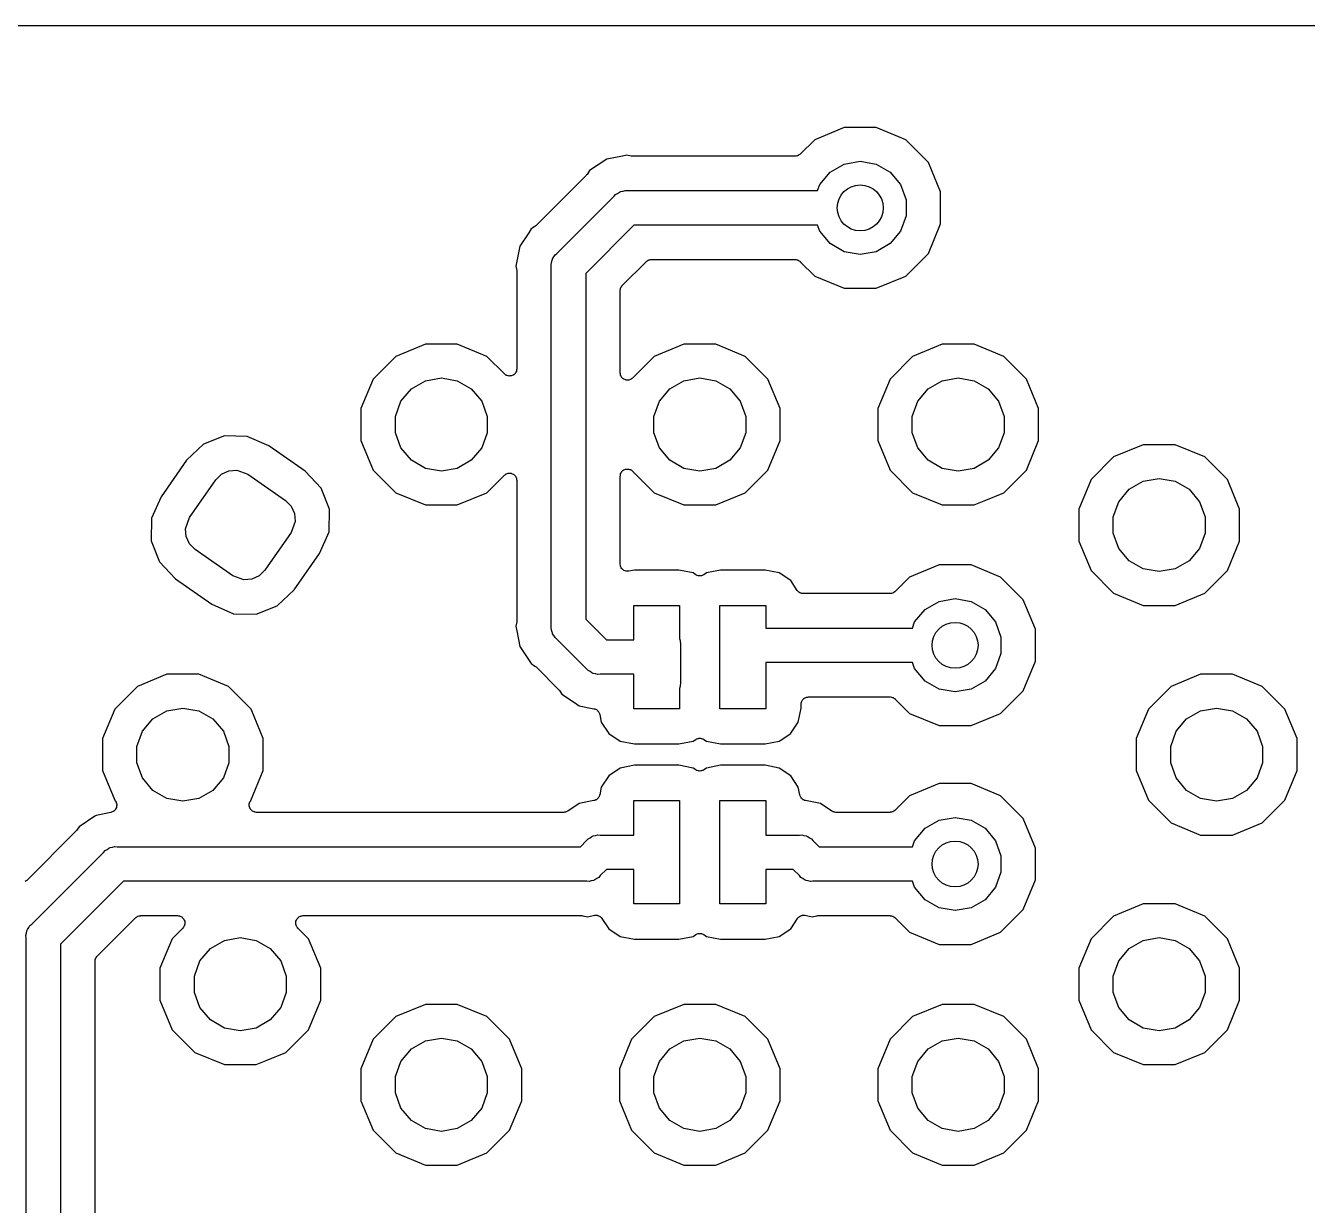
# Model space of a CAD drawing. Extents: x 64 to 244, y -149 to -41.
# Drawn here: x 197.18 to 219.5, y -62.46 to -41.91 of the extents above; entities that cross this region are included whole.
import ezdxf

# ---------------------------------------------------------------- set-up
doc = ezdxf.new("R2010")
doc.units = 0
doc.header["$MEASUREMENT"] = 0
doc.layers.add('BLACK', color=7, linetype='CONTINUOUS')

msp = doc.modelspace()

# ---------------------------------------------------------------- linework, layer by layer
at = {"layer": 'BLACK', "linetype": 'CONTINUOUS'}
for p, q in [((178.562, -41.91), (244.348, -41.91)), ((211.431, -43.685), (210.916, -43.8981)), ((211.987, -43.685), (211.431, -43.685)), ((212.502, -43.8981), (211.987, -43.685)), ((210.916, -43.8981), (210.666, -44.1478)), ((212.896, -44.292), (212.502, -43.8981)), ((207.569, -44.1826), (207.294, -44.2372)), ((207.645, -44.1674), (207.569, -44.1826)), ((207.569, -44.1826), (207.569, -44.1826)), ((207.721, -44.1826), (207.645, -44.1674)), ((207.734, -44.1828), (207.721, -44.1826)), ((207.746, -44.185), (207.734, -44.1828)), ((210.576, -44.185), (207.746, -44.185)), ((210.582, -44.184), (210.576, -44.185)), ((210.588, -44.1845), (210.582, -44.184)), ((210.604, -44.1802), (210.588, -44.1845)), ((210.62, -44.1773), (210.604, -44.1802)), ((210.625, -44.1745), (210.62, -44.1773)), ((210.63, -44.1731), (210.625, -44.1745)), ((210.644, -44.1636), (210.63, -44.1731)), ((210.658, -44.1553), (210.644, -44.1636)), ((210.662, -44.151), (210.658, -44.1553)), ((210.666, -44.1478), (210.662, -44.151)), ((207.294, -44.2372), (206.996, -44.4361)), ((211.187, -44.4627), (211.431, -44.3216)), ((211.431, -44.3216), (211.709, -44.2727)), ((211.709, -44.2727), (211.987, -44.3216)), ((211.987, -44.3216), (212.231, -44.4627)), ((213.109, -44.8065), (212.896, -44.292)), ((206.937, -44.5201), (206.064, -45.3931)), ((206.944, -44.5099), (206.937, -44.5201)), ((206.953, -44.5009), (206.944, -44.5099)), ((206.996, -44.4361), (206.953, -44.5009)), ((211.005, -44.6788), (211.187, -44.4627)), ((212.231, -44.4627), (212.413, -44.6788)), ((207.424, -44.8821), (207.449, -44.8516)), ((207.449, -44.8516), (207.484, -44.8317)), ((207.484, -44.8317), (207.516, -44.8089)), ((207.516, -44.8089), (207.529, -44.8054)), ((207.529, -44.8054), (207.541, -44.7987)), ((207.541, -44.7987), (207.58, -44.7918)), ((207.58, -44.7918), (207.618, -44.7815)), ((207.618, -44.7815), (207.658, -44.785)), ((207.658, -44.785), (210.967, -44.785)), ((210.967, -44.785), (211.005, -44.6788)), ((212.413, -44.6788), (212.509, -44.9439)), ((213.109, -45.3635), (213.109, -44.8065)), ((206.426, -45.8796), (207.424, -44.8821)), ((212.509, -44.9439), (212.509, -45.2261)), ((212.509, -45.2261), (212.413, -45.4912)), ((205.937, -45.5169), (205.781, -45.7498)), ((205.98, -45.4521), (205.937, -45.5169)), ((206.045, -45.4089), (205.98, -45.4521)), ((206.054, -45.4002), (206.045, -45.4089)), ((206.064, -45.3931), (206.054, -45.4002)), ((207.769, -45.385), (206.929, -46.2253)), ((210.967, -45.385), (207.769, -45.385)), ((211.005, -45.4912), (210.967, -45.385)), ((211.187, -45.7073), (211.005, -45.4912)), ((212.413, -45.4912), (212.231, -45.7073)), ((212.896, -45.878), (213.109, -45.3635)), ((205.781, -45.7498), (205.711, -46.101)), ((211.431, -45.8484), (211.187, -45.7073)), ((212.231, -45.7073), (211.987, -45.8484)), ((206.349, -45.9852), (206.353, -45.9723)), ((206.353, -45.9723), (206.376, -45.9397)), ((206.376, -45.9397), (206.396, -45.9052)), ((206.396, -45.9052), (206.426, -45.8796)), ((211.709, -45.8973), (211.431, -45.8484)), ((211.987, -45.8484), (211.709, -45.8973)), ((212.502, -46.2719), (212.896, -45.878)), ((205.711, -46.101), (205.727, -46.1774)), ((205.727, -46.1774), (205.727, -46.1899)), ((205.727, -46.1899), (205.729, -46.2022)), ((206.326, -46.0744), (206.336, -46.036)), ((206.329, -46.1141), (206.326, -46.0744)), ((206.329, -52.3609), (206.329, -46.1141)), ((206.336, -46.036), (206.343, -45.9968)), ((206.343, -45.9968), (206.349, -45.9852)), ((207.566, -46.4366), (207.981, -46.0222)), ((207.981, -46.0222), (207.985, -46.019)), ((207.985, -46.019), (207.989, -46.0147)), ((207.989, -46.0147), (208.003, -46.0064)), ((208.003, -46.0064), (208.017, -45.9969)), ((208.017, -45.9969), (208.022, -45.9955)), ((208.022, -45.9955), (208.027, -45.9927)), ((208.027, -45.9927), (208.043, -45.9898)), ((208.043, -45.9898), (208.059, -45.9855)), ((208.059, -45.9855), (208.065, -45.986)), ((208.065, -45.986), (208.07, -45.985)), ((208.07, -45.985), (210.576, -45.985)), ((210.576, -45.985), (210.582, -45.986)), ((210.582, -45.986), (210.588, -45.9855)), ((210.588, -45.9855), (210.604, -45.9898)), ((210.604, -45.9898), (210.62, -45.9927)), ((210.62, -45.9927), (210.625, -45.9955)), ((210.625, -45.9955), (210.63, -45.9969)), ((210.63, -45.9969), (210.644, -46.0064)), ((210.644, -46.0064), (210.658, -46.0147)), ((210.658, -46.0147), (210.662, -46.019)), ((210.662, -46.019), (210.666, -46.0222)), ((210.666, -46.0222), (210.916, -46.2719)), ((205.729, -46.2022), (205.729, -47.8875)), ((206.929, -46.2253), (206.929, -52.2497)), ((210.916, -46.2719), (211.431, -46.485)), ((211.987, -46.485), (212.502, -46.2719)), ((207.529, -46.5153), (207.534, -46.4993)), ((207.53, -46.5209), (207.529, -46.5153)), ((207.529, -46.5264), (207.53, -46.5209)), ((207.529, -47.9595), (207.529, -46.5264)), ((207.534, -46.4993), (207.537, -46.483)), ((207.537, -46.483), (207.539, -46.4781)), ((207.539, -46.4781), (207.541, -46.4727)), ((207.541, -46.4727), (207.55, -46.4591)), ((207.55, -46.4591), (207.559, -46.4448)), ((207.559, -46.4448), (207.563, -46.4412)), ((207.563, -46.4412), (207.566, -46.4366)), ((211.431, -46.485), (211.987, -46.485)), ((204.137, -47.46), (203.622, -47.6731)), ((204.693, -47.46), (204.137, -47.46)), ((205.208, -47.6731), (204.693, -47.46)), ((208.637, -47.46), (208.122, -47.6731)), ((209.193, -47.46), (208.637, -47.46)), ((209.708, -47.6731), (209.193, -47.46)), ((213.137, -47.46), (212.622, -47.6731)), ((213.693, -47.46), (213.137, -47.46)), ((214.208, -47.6731), (213.693, -47.46)), ((203.622, -47.6731), (203.228, -48.067)), ((205.512, -47.9773), (205.208, -47.6731)), ((208.122, -47.6731), (207.746, -48.0493)), ((210.102, -48.067), (209.708, -47.6731)), ((212.622, -47.6731), (212.228, -48.067)), ((214.602, -48.067), (214.208, -47.6731)), ((205.526, -47.9868), (205.512, -47.9773)), ((205.687, -47.9798), (205.675, -47.9915)), ((205.699, -47.9691), (205.687, -47.9798)), ((205.702, -47.9643), (205.699, -47.9691)), ((205.706, -47.9603), (205.702, -47.9643)), ((205.713, -47.9453), (205.706, -47.9603)), ((205.721, -47.9309), (205.713, -47.9453)), ((205.722, -47.9254), (205.721, -47.9309)), ((205.725, -47.9204), (205.722, -47.9254)), ((205.726, -47.9038), (205.725, -47.9204)), ((205.729, -47.8875), (205.726, -47.9038)), ((207.532, -47.9758), (207.529, -47.9595)), ((207.533, -47.9924), (207.532, -47.9758)), ((203.228, -48.067), (203.015, -48.5815)), ((203.893, -48.2377), (204.137, -48.0966)), ((204.137, -48.0966), (204.415, -48.0477)), ((204.415, -48.0477), (204.693, -48.0966)), ((204.693, -48.0966), (204.937, -48.2377)), ((205.539, -47.9975), (205.526, -47.9868)), ((205.544, -47.9994), (205.539, -47.9975)), ((205.548, -48.0026), (205.544, -47.9994)), ((205.564, -48.0069), (205.548, -48.0026)), ((205.58, -48.0126), (205.564, -48.0069)), ((205.586, -48.0126), (205.58, -48.0126)), ((205.591, -48.014), (205.586, -48.0126)), ((205.607, -48.0126), (205.591, -48.014)), ((205.624, -48.0126), (205.607, -48.0126)), ((205.629, -48.0107), (205.624, -48.0126)), ((205.635, -48.0102), (205.629, -48.0107)), ((205.65, -48.0032), (205.635, -48.0102)), ((205.666, -47.9975), (205.65, -48.0032)), ((205.67, -47.9939), (205.666, -47.9975)), ((205.675, -47.9915), (205.67, -47.9939)), ((207.536, -47.9974), (207.533, -47.9924)), ((207.537, -48.0029), (207.536, -47.9974)), ((207.545, -48.0173), (207.537, -48.0029)), ((207.552, -48.0323), (207.545, -48.0173)), ((207.556, -48.0363), (207.552, -48.0323)), ((207.559, -48.0411), (207.556, -48.0363)), ((207.571, -48.0518), (207.559, -48.0411)), ((207.583, -48.0635), (207.571, -48.0518)), ((207.588, -48.0659), (207.583, -48.0635)), ((207.593, -48.0695), (207.588, -48.0659)), ((207.608, -48.0752), (207.593, -48.0695)), ((207.623, -48.0822), (207.608, -48.0752)), ((207.629, -48.0827), (207.623, -48.0822)), ((207.634, -48.0846), (207.629, -48.0827)), ((207.651, -48.0846), (207.634, -48.0846)), ((207.667, -48.086), (207.651, -48.0846)), ((207.672, -48.0846), (207.667, -48.086)), ((207.678, -48.0846), (207.672, -48.0846)), ((207.694, -48.0789), (207.678, -48.0846)), ((207.71, -48.0746), (207.694, -48.0789)), ((207.714, -48.0714), (207.71, -48.0746)), ((207.719, -48.0695), (207.714, -48.0714)), ((207.732, -48.0588), (207.719, -48.0695)), ((207.746, -48.0493), (207.732, -48.0588)), ((208.393, -48.2377), (208.637, -48.0966)), ((208.637, -48.0966), (208.915, -48.0477)), ((208.915, -48.0477), (209.193, -48.0966)), ((209.193, -48.0966), (209.437, -48.2377)), ((210.315, -48.5815), (210.102, -48.067)), ((212.228, -48.067), (212.015, -48.5815)), ((212.893, -48.2377), (213.137, -48.0966)), ((213.137, -48.0966), (213.415, -48.0477)), ((213.415, -48.0477), (213.693, -48.0966)), ((213.693, -48.0966), (213.937, -48.2377)), ((214.815, -48.5815), (214.602, -48.067)), ((203.711, -48.4538), (203.893, -48.2377)), ((204.937, -48.2377), (205.119, -48.4538)), ((208.211, -48.4538), (208.393, -48.2377)), ((209.437, -48.2377), (209.619, -48.4538)), ((212.711, -48.4538), (212.893, -48.2377)), ((213.937, -48.2377), (214.119, -48.4538)), ((203.015, -48.5815), (203.015, -49.1385)), ((203.615, -48.7189), (203.711, -48.4538)), ((205.119, -48.4538), (205.215, -48.7189)), ((208.115, -48.7189), (208.211, -48.4538)), ((209.619, -48.4538), (209.715, -48.7189)), ((210.315, -49.1385), (210.315, -48.5815)), ((212.015, -48.5815), (212.015, -49.1385)), ((212.615, -48.7189), (212.711, -48.4538)), ((214.119, -48.4538), (214.215, -48.7189)), ((214.815, -49.1385), (214.815, -48.5815)), ((203.615, -49.0011), (203.615, -48.7189)), ((205.215, -48.7189), (205.215, -49.0011)), ((208.115, -49.0011), (208.115, -48.7189)), ((209.715, -48.7189), (209.715, -49.0011)), ((212.615, -49.0011), (212.615, -48.7189)), ((214.215, -48.7189), (214.215, -49.0011)), ((200.641, -49.0565), (200.273, -49.1996)), ((201.036, -49.0651), (200.641, -49.0565)), ((201.409, -49.2293), (201.036, -49.0651)), ((203.711, -49.2662), (203.615, -49.0011)), ((205.215, -49.0011), (205.119, -49.2662)), ((208.211, -49.2662), (208.115, -49.0011)), ((209.715, -49.0011), (209.619, -49.2662)), ((212.711, -49.2662), (212.615, -49.0011)), ((214.215, -49.0011), (214.119, -49.2662)), ((200.273, -49.1996), (199.979, -49.4814)), ((202.044, -49.6738), (201.409, -49.2293)), ((203.015, -49.1385), (203.228, -49.653)), ((203.893, -49.4823), (203.711, -49.2662)), ((205.119, -49.2662), (204.937, -49.4823)), ((208.393, -49.4823), (208.211, -49.2662)), ((209.619, -49.2662), (209.437, -49.4823)), ((210.102, -49.653), (210.315, -49.1385)), ((212.015, -49.1385), (212.228, -49.653)), ((212.893, -49.4823), (212.711, -49.2662)), ((214.119, -49.2662), (213.937, -49.4823)), ((214.602, -49.653), (214.815, -49.1385)), ((216.637, -49.21), (216.122, -49.4231)), ((217.193, -49.21), (216.637, -49.21)), ((217.708, -49.4231), (217.193, -49.21)), ((199.979, -49.4814), (199.534, -50.1162)), ((204.137, -49.6234), (203.893, -49.4823)), ((204.937, -49.4823), (204.693, -49.6234)), ((208.637, -49.6234), (208.393, -49.4823)), ((209.437, -49.4823), (209.193, -49.6234)), ((213.137, -49.6234), (212.893, -49.4823)), ((213.937, -49.4823), (213.693, -49.6234)), ((216.122, -49.4231), (215.728, -49.817)), ((218.102, -49.817), (217.708, -49.4231)), ((200.489, -49.8235), (200.587, -49.7252)), ((200.587, -49.7252), (200.713, -49.6665)), ((200.713, -49.6665), (200.852, -49.6544)), ((200.852, -49.6544), (201.046, -49.7252)), ((201.046, -49.7252), (201.702, -50.1841)), ((202.325, -49.9682), (202.044, -49.6738)), ((203.228, -49.653), (203.622, -50.0469)), ((204.415, -49.6723), (204.137, -49.6234)), ((204.693, -49.6234), (204.415, -49.6723)), ((205.208, -50.0469), (205.512, -49.7427)), ((205.512, -49.7427), (205.526, -49.7332)), ((205.526, -49.7332), (205.538, -49.7225)), ((205.538, -49.7225), (205.544, -49.7206)), ((205.544, -49.7206), (205.548, -49.7174)), ((205.548, -49.7174), (205.564, -49.7131)), ((205.564, -49.7131), (205.58, -49.7074)), ((205.58, -49.7074), (205.586, -49.7074)), ((205.586, -49.7074), (205.591, -49.706)), ((205.591, -49.706), (205.607, -49.7074)), ((205.607, -49.7074), (205.624, -49.7074)), ((205.624, -49.7074), (205.629, -49.7093)), ((205.629, -49.7093), (205.635, -49.7098)), ((205.635, -49.7098), (205.65, -49.7168)), ((205.65, -49.7168), (205.665, -49.7225)), ((205.665, -49.7225), (205.67, -49.7261)), ((205.67, -49.7261), (205.675, -49.7285)), ((205.675, -49.7285), (205.687, -49.7402)), ((205.687, -49.7402), (205.699, -49.7509)), ((205.699, -49.7509), (205.702, -49.7557)), ((205.702, -49.7557), (205.706, -49.7597)), ((205.706, -49.7597), (205.713, -49.7747)), ((207.529, -49.7605), (207.532, -49.7442)), ((207.529, -51.2904), (207.529, -49.7605)), ((207.532, -49.7442), (207.533, -49.7276)), ((207.533, -49.7276), (207.536, -49.7226)), ((207.536, -49.7226), (207.537, -49.7171)), ((207.537, -49.7171), (207.545, -49.7027)), ((207.545, -49.7027), (207.552, -49.6877)), ((207.552, -49.6877), (207.556, -49.6837)), ((207.556, -49.6837), (207.559, -49.6789)), ((207.559, -49.6789), (207.571, -49.6682)), ((207.571, -49.6682), (207.583, -49.6565)), ((207.583, -49.6565), (207.588, -49.6541)), ((207.588, -49.6541), (207.593, -49.6505)), ((207.593, -49.6505), (207.608, -49.6448)), ((207.608, -49.6448), (207.623, -49.6378)), ((207.623, -49.6378), (207.629, -49.6373)), ((207.629, -49.6373), (207.634, -49.6354)), ((207.634, -49.6354), (207.651, -49.6354)), ((207.651, -49.6354), (207.667, -49.634)), ((207.667, -49.634), (207.672, -49.6354)), ((207.672, -49.6354), (207.678, -49.6354)), ((207.678, -49.6354), (207.694, -49.6411)), ((207.694, -49.6411), (207.71, -49.6454)), ((207.71, -49.6454), (207.714, -49.6486)), ((207.714, -49.6486), (207.719, -49.6505)), ((207.719, -49.6505), (207.732, -49.6612)), ((207.732, -49.6612), (207.746, -49.6707)), ((207.746, -49.6707), (208.122, -50.0469)), ((208.915, -49.6723), (208.637, -49.6234)), ((209.193, -49.6234), (208.915, -49.6723)), ((209.708, -50.0469), (210.102, -49.653)), ((212.228, -49.653), (212.622, -50.0469)), ((213.415, -49.6723), (213.137, -49.6234)), ((213.693, -49.6234), (213.415, -49.6723)), ((214.208, -50.0469), (214.602, -49.653)), ((200.03, -50.4788), (200.489, -49.8235)), ((202.468, -50.3361), (202.325, -49.9682)), ((205.713, -49.7747), (205.721, -49.7891)), ((205.721, -49.7891), (205.722, -49.7946)), ((205.722, -49.7946), (205.725, -49.7996)), ((205.725, -49.7996), (205.726, -49.8162)), ((205.726, -49.8162), (205.729, -49.8325)), ((205.729, -49.8325), (205.729, -52.2729)), ((215.728, -49.817), (215.515, -50.3315)), ((216.211, -50.2038), (216.393, -49.9877)), ((216.393, -49.9877), (216.637, -49.8466)), ((216.637, -49.8466), (216.915, -49.7977)), ((216.915, -49.7977), (217.193, -49.8466)), ((217.193, -49.8466), (217.437, -49.9877)), ((217.437, -49.9877), (217.619, -50.2038)), ((218.315, -50.3315), (218.102, -49.817)), ((199.534, -50.1162), (199.37, -50.4892)), ((201.702, -50.1841), (201.8, -50.2823)), ((203.622, -50.0469), (204.137, -50.26)), ((204.693, -50.26), (205.208, -50.0469)), ((208.122, -50.0469), (208.637, -50.26)), ((209.193, -50.26), (209.708, -50.0469)), ((212.622, -50.0469), (213.137, -50.26)), ((213.693, -50.26), (213.865, -50.1889)), ((213.865, -50.1889), (214.208, -50.0469)), ((216.115, -50.4689), (216.211, -50.2038)), ((217.619, -50.2038), (217.715, -50.4689)), ((201.8, -50.2823), (201.858, -50.4082)), ((201.858, -50.4082), (201.871, -50.5466)), ((202.46, -50.7308), (202.468, -50.3361)), ((204.137, -50.26), (204.693, -50.26)), ((208.637, -50.26), (209.193, -50.26)), ((213.137, -50.26), (213.693, -50.26)), ((215.515, -50.3315), (215.515, -50.8885)), ((218.315, -50.8885), (218.315, -50.3315)), ((199.37, -50.4892), (199.362, -50.8839)), ((199.959, -50.6734), (200.03, -50.4788)), ((201.871, -50.5466), (201.8, -50.7412)), ((216.115, -50.7511), (216.115, -50.4689)), ((217.715, -50.4689), (217.715, -50.7511)), ((199.362, -50.8839), (199.505, -51.2518)), ((199.972, -50.8118), (199.959, -50.6734)), ((200.03, -50.9377), (199.972, -50.8118)), ((201.8, -50.7412), (201.341, -51.3965)), ((202.296, -51.1038), (202.46, -50.7308)), ((216.211, -51.0162), (216.115, -50.7511)), ((217.715, -50.7511), (217.619, -51.0162)), ((200.128, -51.0359), (200.03, -50.9377)), ((200.784, -51.4948), (200.128, -51.0359)), ((201.851, -51.7386), (202.296, -51.1038)), ((215.515, -50.8885), (215.728, -51.403)), ((216.393, -51.2323), (216.211, -51.0162)), ((217.619, -51.0162), (217.437, -51.2323)), ((218.102, -51.403), (218.315, -50.8885)), ((199.505, -51.2518), (199.786, -51.5462)), ((207.529, -51.2918), (207.529, -51.2904)), ((207.529, -51.2932), (207.529, -51.2918)), ((207.533, -51.3135), (207.529, -51.2932)), ((207.537, -51.3339), (207.533, -51.3135)), ((213.082, -51.305), (212.567, -51.5181)), ((213.638, -51.305), (213.082, -51.305)), ((214.153, -51.5181), (213.638, -51.305)), ((216.637, -51.3734), (216.393, -51.2323)), ((217.437, -51.2323), (217.193, -51.3734)), ((199.786, -51.5462), (200.421, -51.9907)), ((200.978, -51.5656), (200.784, -51.4948)), ((201.117, -51.5535), (200.978, -51.5656)), ((201.243, -51.4948), (201.117, -51.5535)), ((201.341, -51.3965), (201.243, -51.4948)), ((207.537, -51.3351), (207.537, -51.3339)), ((207.538, -51.3365), (207.537, -51.3351)), ((207.548, -51.3541), (207.538, -51.3365)), ((207.559, -51.3721), (207.548, -51.3541)), ((207.56, -51.373), (207.559, -51.3721)), ((207.561, -51.3742), (207.56, -51.373)), ((207.577, -51.3871), (207.561, -51.3742)), ((207.593, -51.4004), (207.577, -51.3871)), ((207.594, -51.4009), (207.593, -51.4004)), ((207.595, -51.4018), (207.594, -51.4009)), ((207.615, -51.4084), (207.595, -51.4018)), ((207.634, -51.4155), (207.615, -51.4084)), ((207.635, -51.4155), (207.634, -51.4155)), ((207.637, -51.416), (207.635, -51.4155)), ((207.657, -51.4155), (207.637, -51.416)), ((207.678, -51.4155), (207.657, -51.4155)), ((207.679, -51.415), (207.678, -51.4155)), ((207.681, -51.415), (207.679, -51.415)), ((207.778, -51.3958), (207.681, -51.415)), ((208.552, -51.3958), (207.778, -51.3958)), ((208.799, -51.4448), (208.552, -51.3958)), ((208.844, -51.4751), (208.799, -51.4448)), ((208.852, -51.4785), (208.844, -51.4751)), ((208.859, -51.4834), (208.852, -51.4785)), ((208.872, -51.4873), (208.859, -51.4834)), ((208.885, -51.4929), (208.872, -51.4873)), ((208.893, -51.4934), (208.885, -51.4929)), ((208.901, -51.4958), (208.893, -51.4934)), ((208.915, -51.4948), (208.901, -51.4958)), ((208.929, -51.4958), (208.915, -51.4948)), ((208.937, -51.4934), (208.929, -51.4958)), ((208.945, -51.4929), (208.937, -51.4934)), ((208.958, -51.4873), (208.945, -51.4929)), ((208.971, -51.4834), (208.958, -51.4873)), ((208.978, -51.4785), (208.971, -51.4834)), ((208.986, -51.4751), (208.978, -51.4785)), ((209.031, -51.4448), (208.986, -51.4751)), ((209.278, -51.3958), (209.031, -51.4448)), ((210.052, -51.3958), (209.278, -51.3958)), ((210.299, -51.4448), (210.052, -51.3958)), ((210.498, -51.5774), (210.299, -51.4448)), ((212.567, -51.5181), (212.317, -51.7678)), ((214.547, -51.912), (214.153, -51.5181)), ((215.728, -51.403), (216.122, -51.7969)), ((216.915, -51.4223), (216.637, -51.3734)), ((217.193, -51.3734), (216.915, -51.4223)), ((217.708, -51.7969), (218.102, -51.403)), ((201.557, -52.0204), (201.851, -51.7386)), ((210.612, -51.7486), (210.498, -51.5774)), ((210.624, -51.7615), (210.612, -51.7486)), ((210.636, -51.7753), (210.624, -51.7615)), ((210.64, -51.7774), (210.636, -51.7753)), ((210.642, -51.7804), (210.64, -51.7774)), ((212.309, -51.7753), (212.295, -51.7836)), ((212.313, -51.771), (212.309, -51.7753)), ((212.317, -51.7678), (212.313, -51.771)), ((200.421, -51.9907), (200.794, -52.1549)), ((210.659, -51.7884), (210.642, -51.7804)), ((210.674, -51.7973), (210.659, -51.7884)), ((210.678, -51.7981), (210.674, -51.7973)), ((210.682, -51.7999), (210.678, -51.7981)), ((210.7, -51.8019), (210.682, -51.7999)), ((210.718, -51.805), (210.7, -51.8019)), ((212.227, -51.805), (210.718, -51.805)), ((212.233, -51.804), (212.227, -51.805)), ((212.239, -51.8045), (212.233, -51.804)), ((212.255, -51.8002), (212.239, -51.8045)), ((212.271, -51.7973), (212.255, -51.8002)), ((212.276, -51.7945), (212.271, -51.7973)), ((212.281, -51.7931), (212.276, -51.7945)), ((212.295, -51.7836), (212.281, -51.7931)), ((212.838, -52.0827), (213.082, -51.9416)), ((213.082, -51.9416), (213.36, -51.8927)), ((213.36, -51.8927), (213.638, -51.9416)), ((213.638, -51.9416), (213.882, -52.0827)), ((214.76, -52.4265), (214.547, -51.912)), ((216.122, -51.7969), (216.637, -52.01)), ((217.193, -52.01), (217.708, -51.7969)), ((200.794, -52.1549), (201.189, -52.1635)), ((201.189, -52.1635), (201.557, -52.0204)), ((207.765, -52.61), (207.765, -52.01)), ((207.765, -52.01), (208.565, -52.01)), ((208.565, -52.01), (208.565, -52.5986)), ((209.265, -53.81), (209.265, -52.01)), ((209.265, -52.01), (210.065, -52.01)), ((210.065, -52.01), (210.065, -52.405)), ((212.656, -52.2988), (212.838, -52.0827)), ((213.882, -52.0827), (214.064, -52.2988)), ((216.637, -52.01), (217.193, -52.01)), ((205.727, -52.2976), (205.711, -52.374)), ((205.711, -52.374), (205.727, -52.4504)), ((205.729, -52.2729), (205.727, -52.2851)), ((205.727, -52.2851), (205.727, -52.2976)), ((206.326, -52.4005), (206.329, -52.3609)), ((206.336, -52.439), (206.326, -52.4005)), ((206.343, -52.4782), (206.336, -52.439)), ((206.929, -52.2497), (207.289, -52.61)), ((210.065, -52.405), (212.618, -52.405)), ((212.618, -52.405), (212.656, -52.2988)), ((214.064, -52.2988), (214.16, -52.5639)), ((214.76, -52.9835), (214.76, -52.4265)), ((205.727, -52.4504), (205.781, -52.7252)), ((206.349, -52.4898), (206.343, -52.4782)), ((206.353, -52.5027), (206.349, -52.4898)), ((206.376, -52.5353), (206.353, -52.5027)), ((206.396, -52.5698), (206.376, -52.5353)), ((206.426, -52.5954), (206.396, -52.5698)), ((206.944, -53.1129), (206.426, -52.5954)), ((207.289, -52.61), (207.765, -52.61)), ((208.565, -52.5986), (208.566, -52.6008)), ((208.566, -52.6008), (208.58, -52.6788)), ((214.16, -52.5639), (214.16, -52.8461)), ((205.781, -52.7252), (205.98, -53.0229)), ((208.58, -52.6788), (208.58, -53.3662)), ((214.16, -52.8461), (214.064, -53.1112)), ((205.98, -53.0229), (206.045, -53.0661)), ((206.045, -53.0661), (206.054, -53.0748)), ((206.054, -53.0748), (206.064, -53.0819)), ((206.064, -53.0819), (206.457, -53.4749)), ((206.969, -53.1434), (206.944, -53.1129)), ((212.618, -53.005), (210.065, -53.005)), ((210.065, -53.005), (210.065, -53.81)), ((212.656, -53.1112), (212.618, -53.005)), ((212.838, -53.3273), (212.656, -53.1112)), ((214.064, -53.1112), (213.882, -53.3273)), ((214.547, -53.498), (214.76, -52.9835)), ((199.637, -53.21), (199.122, -53.4231)), ((200.193, -53.21), (199.637, -53.21)), ((200.708, -53.4231), (200.193, -53.21)), ((207.004, -53.1633), (206.969, -53.1434)), ((207.036, -53.1861), (207.004, -53.1633)), ((207.049, -53.1896), (207.036, -53.1861)), ((207.061, -53.1963), (207.049, -53.1896)), ((207.1, -53.2032), (207.061, -53.1963)), ((207.138, -53.2135), (207.1, -53.2032)), ((207.178, -53.21), (207.138, -53.2135)), ((207.765, -53.21), (207.178, -53.21)), ((207.765, -53.81), (207.765, -53.21)), ((213.082, -53.4684), (212.838, -53.3273)), ((213.882, -53.3273), (213.638, -53.4684)), ((217.637, -53.21), (217.122, -53.4231)), ((218.193, -53.21), (217.637, -53.21)), ((218.708, -53.4231), (218.193, -53.21)), ((199.122, -53.4231), (198.728, -53.817)), ((201.102, -53.817), (200.708, -53.4231)), ((206.457, -53.4749), (206.464, -53.4851)), ((206.464, -53.4851), (206.473, -53.4941)), ((206.473, -53.4941), (206.516, -53.5589)), ((206.516, -53.5589), (206.734, -53.7044)), ((208.566, -53.4442), (208.565, -53.4464)), ((208.565, -53.4464), (208.565, -53.81)), ((208.58, -53.3662), (208.566, -53.4442)), ((213.36, -53.5173), (213.082, -53.4684)), ((213.638, -53.4684), (213.36, -53.5173)), ((214.153, -53.8919), (214.547, -53.498)), ((217.122, -53.4231), (216.728, -53.817)), ((219.102, -53.817), (218.708, -53.4231)), ((206.734, -53.7044), (206.734, -53.7044)), ((206.734, -53.7044), (206.814, -53.7578)), ((206.814, -53.7578), (207.073, -53.8094)), ((210.679, -53.732), (210.681, -53.7211)), ((210.679, -53.7975), (210.679, -53.732)), ((210.681, -53.7099), (210.685, -53.6995)), ((210.681, -53.7211), (210.681, -53.7099)), ((210.685, -53.6995), (210.687, -53.6886)), ((210.687, -53.6886), (210.692, -53.6789)), ((210.692, -53.6789), (210.696, -53.6685)), ((210.696, -53.6685), (210.703, -53.66)), ((210.703, -53.66), (210.709, -53.6504)), ((210.709, -53.6504), (210.717, -53.6432)), ((210.717, -53.6432), (210.725, -53.6347)), ((210.725, -53.6347), (210.734, -53.6292)), ((210.734, -53.6292), (210.743, -53.622)), ((210.743, -53.622), (210.753, -53.6182)), ((210.753, -53.6182), (210.763, -53.6127)), ((210.763, -53.6127), (210.774, -53.6107)), ((210.774, -53.6107), (210.784, -53.6069)), ((210.784, -53.6069), (210.795, -53.6069)), ((210.795, -53.6069), (210.806, -53.605)), ((210.806, -53.605), (212.227, -53.605)), ((212.227, -53.605), (212.233, -53.606)), ((212.233, -53.606), (212.239, -53.6055)), ((212.239, -53.6055), (212.255, -53.6098)), ((212.255, -53.6098), (212.271, -53.6127)), ((212.271, -53.6127), (212.276, -53.6155)), ((212.276, -53.6155), (212.281, -53.6169)), ((212.281, -53.6169), (212.295, -53.6264)), ((212.295, -53.6264), (212.309, -53.6347)), ((212.309, -53.6347), (212.313, -53.639)), ((212.313, -53.639), (212.317, -53.6422)), ((212.317, -53.6422), (212.567, -53.8919)), ((198.728, -53.817), (198.515, -54.3315)), ((199.211, -54.2038), (199.393, -53.9877)), ((199.393, -53.9877), (199.637, -53.8466)), ((199.637, -53.8466), (199.915, -53.7977)), ((199.915, -53.7977), (200.193, -53.8466)), ((200.193, -53.8466), (200.437, -53.9877)), ((200.437, -53.9877), (200.619, -54.2038)), ((201.315, -54.3315), (201.102, -53.817)), ((207.073, -53.8094), (207.081, -53.8124)), ((207.081, -53.8124), (207.089, -53.8137)), ((207.089, -53.8137), (207.101, -53.8203)), ((207.101, -53.8203), (207.114, -53.8254)), ((207.114, -53.8254), (207.121, -53.8309)), ((207.121, -53.8309), (207.128, -53.8349)), ((207.128, -53.8349), (207.137, -53.8453)), ((207.137, -53.8453), (207.147, -53.8544)), ((207.147, -53.8544), (207.151, -53.8618)), ((207.151, -53.8618), (207.157, -53.868)), ((207.157, -53.868), (207.162, -53.881)), ((207.162, -53.881), (207.169, -53.8931)), ((207.169, -53.8931), (207.17, -53.9014)), ((207.17, -53.9014), (207.173, -53.9092)), ((207.173, -53.9092), (207.2, -54.0441)), ((208.565, -53.81), (207.765, -53.81)), ((210.065, -53.81), (209.265, -53.81)), ((210.63, -54.0441), (210.679, -53.7975)), ((212.567, -53.8919), (213.082, -54.105)), ((213.638, -54.105), (214.153, -53.8919)), ((216.728, -53.817), (216.515, -54.3315)), ((217.211, -54.2038), (217.393, -53.9877)), ((217.393, -53.9877), (217.637, -53.8466)), ((217.637, -53.8466), (217.915, -53.7977)), ((217.915, -53.7977), (218.193, -53.8466)), ((218.193, -53.8466), (218.437, -53.9877)), ((218.437, -53.9877), (218.619, -54.2038)), ((219.315, -54.3315), (219.102, -53.817)), ((199.115, -54.4689), (199.211, -54.2038)), ((200.619, -54.2038), (200.715, -54.4689)), ((207.2, -54.0441), (207.332, -54.2426)), ((210.502, -54.2357), (210.63, -54.0441)), ((213.082, -54.105), (213.638, -54.105)), ((217.115, -54.4689), (217.211, -54.2038)), ((218.619, -54.2038), (218.715, -54.4689)), ((198.515, -54.3315), (198.515, -54.8885)), ((201.315, -54.8885), (201.315, -54.3315)), ((207.332, -54.2426), (207.531, -54.3752)), ((207.531, -54.3752), (207.778, -54.4242)), ((207.778, -54.4242), (208.552, -54.4242)), ((208.552, -54.4242), (208.799, -54.3752)), ((208.799, -54.3752), (208.844, -54.3449)), ((208.844, -54.3449), (208.852, -54.3415)), ((208.852, -54.3415), (208.859, -54.3366)), ((208.859, -54.3366), (208.872, -54.3327)), ((208.872, -54.3327), (208.885, -54.3271)), ((208.885, -54.3271), (208.893, -54.3266)), ((208.893, -54.3266), (208.901, -54.3242)), ((208.901, -54.3242), (208.915, -54.3252)), ((208.915, -54.3252), (208.929, -54.3242)), ((208.929, -54.3242), (208.937, -54.3266)), ((208.937, -54.3266), (208.945, -54.3271)), ((208.945, -54.3271), (208.958, -54.3327)), ((208.958, -54.3327), (208.971, -54.3366)), ((208.971, -54.3366), (208.978, -54.3415)), ((208.978, -54.3415), (208.986, -54.3449)), ((208.986, -54.3449), (209.031, -54.3752)), ((209.031, -54.3752), (209.278, -54.4242)), ((209.278, -54.4242), (210.052, -54.4242)), ((210.052, -54.4242), (210.299, -54.3752)), ((210.299, -54.3752), (210.498, -54.2426)), ((210.498, -54.2426), (210.502, -54.2357)), ((216.515, -54.3315), (216.515, -54.8885)), ((219.315, -54.8885), (219.315, -54.3315)), ((199.115, -54.7511), (199.115, -54.4689)), ((200.715, -54.4689), (200.715, -54.7511)), ((217.115, -54.7511), (217.115, -54.4689)), ((218.715, -54.4689), (218.715, -54.7511)), ((198.515, -54.8885), (198.729, -55.4046)), ((199.211, -55.0162), (199.115, -54.7511)), ((200.715, -54.7511), (200.619, -55.0162)), ((201.1, -55.4081), (201.315, -54.8885)), ((207.531, -54.8448), (207.332, -54.9774)), ((207.778, -54.7958), (207.531, -54.8448)), ((208.552, -54.7958), (207.778, -54.7958)), ((208.799, -54.8448), (208.552, -54.7958)), ((208.844, -54.8751), (208.799, -54.8448)), ((208.852, -54.8785), (208.844, -54.8751)), ((208.859, -54.8834), (208.852, -54.8785)), ((208.872, -54.8873), (208.859, -54.8834)), ((208.885, -54.8929), (208.872, -54.8873)), ((208.893, -54.8934), (208.885, -54.8929)), ((208.901, -54.8958), (208.893, -54.8934)), ((208.915, -54.8948), (208.901, -54.8958)), ((208.929, -54.8958), (208.915, -54.8948)), ((208.937, -54.8934), (208.929, -54.8958)), ((208.945, -54.8929), (208.937, -54.8934)), ((208.958, -54.8873), (208.945, -54.8929)), ((208.971, -54.8834), (208.958, -54.8873)), ((208.978, -54.8785), (208.971, -54.8834)), ((208.986, -54.8751), (208.978, -54.8785)), ((209.031, -54.8448), (208.986, -54.8751)), ((209.278, -54.7958), (209.031, -54.8448)), ((210.052, -54.7958), (209.278, -54.7958)), ((210.299, -54.8448), (210.052, -54.7958)), ((210.498, -54.9774), (210.299, -54.8448)), ((216.515, -54.8885), (216.728, -55.403)), ((217.211, -55.0162), (217.115, -54.7511)), ((218.715, -54.7511), (218.619, -55.0162)), ((219.102, -55.403), (219.315, -54.8885)), ((199.393, -55.2323), (199.211, -55.0162)), ((200.619, -55.0162), (200.437, -55.2323)), ((207.332, -54.9774), (207.2, -55.1759)), ((210.63, -55.1759), (210.498, -54.9774)), ((213.082, -55.115), (212.567, -55.3281)), ((213.638, -55.115), (213.082, -55.115)), ((214.153, -55.3281), (213.638, -55.115)), ((217.393, -55.2323), (217.211, -55.0162)), ((218.619, -55.0162), (218.437, -55.2323)), ((199.637, -55.3734), (199.393, -55.2323)), ((200.437, -55.2323), (200.193, -55.3734)), ((207.162, -55.339), (207.157, -55.352)), ((207.169, -55.3269), (207.162, -55.339)), ((207.17, -55.3186), (207.169, -55.3269)), ((207.173, -55.3108), (207.17, -55.3186)), ((207.2, -55.1759), (207.173, -55.3108)), ((210.657, -55.3108), (210.63, -55.1759)), ((210.66, -55.3186), (210.657, -55.3108)), ((210.661, -55.3269), (210.66, -55.3186)), ((210.668, -55.339), (210.661, -55.3269)), ((210.673, -55.352), (210.668, -55.339)), ((212.567, -55.3281), (212.317, -55.5778)), ((214.547, -55.722), (214.153, -55.3281)), ((217.637, -55.3734), (217.393, -55.2323)), ((218.437, -55.2323), (218.193, -55.3734)), ((198.736, -55.5709), (198.722, -55.5827)), ((198.729, -55.4046), (198.729, -55.405)), ((198.729, -55.405), (198.732, -55.4076)), ((198.732, -55.4076), (198.742, -55.423)), ((198.738, -55.5672), (198.736, -55.5709)), ((198.741, -55.5642), (198.738, -55.5672)), ((198.748, -55.5479), (198.741, -55.5642)), ((198.742, -55.423), (198.752, -55.4377)), ((198.757, -55.5322), (198.748, -55.5479)), ((198.752, -55.4377), (198.753, -55.4418)), ((198.753, -55.4418), (198.755, -55.4453)), ((198.755, -55.4453), (198.759, -55.463)), ((198.758, -55.5281), (198.757, -55.5322)), ((198.76, -55.5242), (198.758, -55.5281)), ((198.759, -55.463), (198.763, -55.4803)), ((198.761, -55.5064), (198.76, -55.5242)), ((198.764, -55.4886), (198.761, -55.5064)), ((198.763, -55.4803), (198.763, -55.4845)), ((198.763, -55.4845), (198.764, -55.4886)), ((199.915, -55.4223), (199.637, -55.3734)), ((200.193, -55.3734), (199.915, -55.4223)), ((201.07, -55.4769), (201.071, -55.4715)), ((201.071, -55.4935), (201.07, -55.4769)), ((201.071, -55.4659), (201.077, -55.4504)), ((201.071, -55.4715), (201.071, -55.4659)), ((201.071, -55.5101), (201.071, -55.4935)), ((201.073, -55.5153), (201.071, -55.5101)), ((201.074, -55.5209), (201.073, -55.5153)), ((201.081, -55.5359), (201.074, -55.5209)), ((201.077, -55.4504), (201.081, -55.4343)), ((201.081, -55.4343), (201.085, -55.4298)), ((201.087, -55.5515), (201.081, -55.5359)), ((201.085, -55.4298), (201.087, -55.4245)), ((201.087, -55.4245), (201.097, -55.4118)), ((201.09, -55.5558), (201.087, -55.5515)), ((201.092, -55.5608), (201.09, -55.5558)), ((201.104, -55.5726), (201.092, -55.5608)), ((201.097, -55.4118), (201.1, -55.4081)), ((201.115, -55.5853), (201.104, -55.5726)), ((206.814, -55.4622), (206.617, -55.5936)), ((207.073, -55.4106), (206.814, -55.4622)), ((207.081, -55.4076), (207.073, -55.4106)), ((207.089, -55.4063), (207.081, -55.4076)), ((207.101, -55.3997), (207.089, -55.4063)), ((207.114, -55.3946), (207.101, -55.3997)), ((207.121, -55.3891), (207.114, -55.3946)), ((207.128, -55.3851), (207.121, -55.3891)), ((207.137, -55.3747), (207.128, -55.3851)), ((207.147, -55.3656), (207.137, -55.3747)), ((207.151, -55.3582), (207.147, -55.3656)), ((207.157, -55.352), (207.151, -55.3582)), ((207.765, -56.01), (207.765, -55.41)), ((207.765, -55.41), (208.565, -55.41)), ((208.565, -55.41), (208.565, -57.21)), ((209.265, -57.21), (209.265, -55.41)), ((209.265, -55.41), (210.065, -55.41)), ((210.065, -55.41), (210.065, -56.01)), ((210.679, -55.3582), (210.673, -55.352)), ((210.683, -55.3656), (210.679, -55.3582)), ((210.693, -55.3747), (210.683, -55.3656)), ((210.702, -55.3851), (210.693, -55.3747)), ((210.709, -55.3891), (210.702, -55.3851)), ((210.716, -55.3946), (210.709, -55.3891)), ((210.729, -55.3997), (210.716, -55.3946)), ((210.741, -55.4063), (210.729, -55.3997)), ((210.749, -55.4076), (210.741, -55.4063)), ((210.757, -55.4106), (210.749, -55.4076)), ((211.016, -55.4622), (210.757, -55.4106)), ((211.213, -55.5936), (211.016, -55.4622)), ((216.728, -55.403), (217.122, -55.7969)), ((217.915, -55.4223), (217.637, -55.3734)), ((218.193, -55.3734), (217.915, -55.4223)), ((218.708, -55.7969), (219.102, -55.403)), ((198.382, -55.6819), (198.106, -55.8661)), ((198.404, -55.6672), (198.382, -55.6819)), ((198.382, -55.6819), (198.382, -55.6819)), ((198.662, -55.6159), (198.404, -55.6672)), ((198.666, -55.6144), (198.662, -55.6159)), ((198.67, -55.614), (198.666, -55.6144)), ((198.686, -55.6065), (198.67, -55.614)), ((198.703, -55.6), (198.686, -55.6065)), ((198.706, -55.5972), (198.703, -55.6)), ((198.71, -55.5954), (198.706, -55.5972)), ((198.722, -55.5827), (198.71, -55.5954)), ((201.12, -55.5881), (201.115, -55.5853)), ((201.124, -55.592), (201.12, -55.5881)), ((201.139, -55.599), (201.124, -55.592)), ((201.153, -55.6073), (201.139, -55.599)), ((201.159, -55.6083), (201.153, -55.6073)), ((201.164, -55.6107), (201.159, -55.6083)), ((201.18, -55.6121), (201.164, -55.6107)), ((201.197, -55.615), (201.18, -55.6121)), ((206.547, -55.615), (201.197, -55.615)), ((206.562, -55.6124), (206.547, -55.615)), ((206.577, -55.6114), (206.562, -55.6124)), ((206.583, -55.6086), (206.577, -55.6114)), ((206.59, -55.6073), (206.583, -55.6086)), ((206.603, -55.5997), (206.59, -55.6073)), ((206.617, -55.5936), (206.603, -55.5997)), ((211.227, -55.5997), (211.213, -55.5936)), ((211.24, -55.6073), (211.227, -55.5997)), ((211.247, -55.6086), (211.24, -55.6073)), ((211.253, -55.6114), (211.247, -55.6086)), ((211.268, -55.6124), (211.253, -55.6114)), ((211.283, -55.615), (211.268, -55.6124)), ((212.227, -55.615), (211.283, -55.615)), ((212.233, -55.614), (212.227, -55.615)), ((212.239, -55.6145), (212.233, -55.614)), ((212.255, -55.6102), (212.239, -55.6145)), ((212.271, -55.6073), (212.255, -55.6102)), ((212.276, -55.6045), (212.271, -55.6073)), ((212.281, -55.6031), (212.276, -55.6045)), ((212.295, -55.5936), (212.281, -55.6031)), ((212.309, -55.5853), (212.295, -55.5936)), ((212.313, -55.581), (212.309, -55.5853)), ((212.317, -55.5778), (212.313, -55.581)), ((212.838, -55.8927), (213.082, -55.7516)), ((213.082, -55.7516), (213.36, -55.7027)), ((213.36, -55.7027), (213.638, -55.7516)), ((213.638, -55.7516), (213.882, -55.8927)), ((214.76, -56.2365), (214.547, -55.722)), ((198.047, -55.9501), (197.197, -56.8004)), ((198.054, -55.9399), (198.047, -55.9501)), ((198.063, -55.9309), (198.054, -55.9399)), ((198.106, -55.8661), (198.063, -55.9309)), ((207.061, -56.0237), (207.1, -56.0168)), ((207.1, -56.0168), (207.138, -56.0065)), ((207.138, -56.0065), (207.178, -56.01)), ((207.178, -56.01), (207.765, -56.01)), ((210.065, -56.01), (210.652, -56.01)), ((210.652, -56.01), (210.692, -56.0065)), ((210.692, -56.0065), (210.73, -56.0168)), ((210.73, -56.0168), (210.769, -56.0237)), ((212.656, -56.1088), (212.838, -55.8927)), ((213.882, -55.8927), (214.064, -56.1088)), ((217.122, -55.7969), (217.637, -56.01)), ((217.637, -56.01), (218.193, -56.01)), ((218.193, -56.01), (218.708, -55.7969)), ((198.594, -56.2617), (198.626, -56.2389)), ((198.626, -56.2389), (198.639, -56.2354)), ((198.639, -56.2354), (198.651, -56.2287)), ((198.651, -56.2287), (198.69, -56.2218)), ((198.69, -56.2218), (198.728, -56.2115)), ((198.728, -56.2115), (198.768, -56.215)), ((198.768, -56.215), (206.836, -56.215)), ((206.836, -56.215), (206.944, -56.1071)), ((206.944, -56.1071), (206.969, -56.0766)), ((206.969, -56.0766), (207.004, -56.0567)), ((207.004, -56.0567), (207.036, -56.0339)), ((207.036, -56.0339), (207.049, -56.0304)), ((207.049, -56.0304), (207.061, -56.0237)), ((210.769, -56.0237), (210.781, -56.0304)), ((210.781, -56.0304), (210.794, -56.0339)), ((210.794, -56.0339), (210.826, -56.0567)), ((210.826, -56.0567), (210.861, -56.0766)), ((210.861, -56.0766), (210.886, -56.1071)), ((210.886, -56.1071), (210.994, -56.215)), ((210.994, -56.215), (212.618, -56.215)), ((212.618, -56.215), (212.656, -56.1088)), ((214.064, -56.1088), (214.16, -56.3739)), ((214.76, -56.7935), (214.76, -56.2365)), ((197.282, -57.5636), (198.534, -56.3121)), ((198.534, -56.3121), (198.559, -56.2816)), ((198.559, -56.2816), (198.594, -56.2617)), ((214.16, -56.3739), (214.16, -56.6561)), ((207.289, -56.61), (207.181, -56.7179)), ((207.765, -56.61), (207.289, -56.61)), ((207.765, -57.21), (207.765, -56.61)), ((210.541, -56.61), (210.065, -56.61)), ((210.065, -56.61), (210.065, -57.21)), ((210.649, -56.7179), (210.541, -56.61)), ((214.16, -56.6561), (214.064, -56.9212)), ((197.183, -56.8099), (197.171, -56.8206)), ((197.197, -56.8004), (197.183, -56.8099)), ((198.879, -56.815), (197.785, -57.9093)), ((206.947, -56.815), (198.879, -56.815)), ((206.987, -56.8185), (206.947, -56.815)), ((207.025, -56.8082), (206.987, -56.8185)), ((207.064, -56.8013), (207.025, -56.8082)), ((207.076, -56.7946), (207.064, -56.8013)), ((207.089, -56.7911), (207.076, -56.7946)), ((207.121, -56.7683), (207.089, -56.7911)), ((207.156, -56.7484), (207.121, -56.7683)), ((207.181, -56.7179), (207.156, -56.7484)), ((210.674, -56.7484), (210.649, -56.7179)), ((210.709, -56.7683), (210.674, -56.7484)), ((210.741, -56.7911), (210.709, -56.7683)), ((210.754, -56.7946), (210.741, -56.7911)), ((210.766, -56.8013), (210.754, -56.7946)), ((210.805, -56.8082), (210.766, -56.8013)), ((210.843, -56.8185), (210.805, -56.8082)), ((210.883, -56.815), (210.843, -56.8185)), ((212.618, -56.815), (210.883, -56.815)), ((212.656, -56.9212), (212.618, -56.815)), ((214.547, -57.308), (214.76, -56.7935)), ((212.838, -57.1373), (212.656, -56.9212)), ((214.064, -56.9212), (213.882, -57.1373)), ((208.565, -57.21), (207.765, -57.21)), ((210.065, -57.21), (209.265, -57.21)), ((213.082, -57.2784), (212.838, -57.1373)), ((213.36, -57.3273), (213.082, -57.2784)), ((213.638, -57.2784), (213.36, -57.3273)), ((213.882, -57.1373), (213.638, -57.2784)), ((214.153, -57.7019), (214.547, -57.308)), ((216.637, -57.21), (216.122, -57.4231)), ((217.193, -57.21), (216.637, -57.21)), ((217.708, -57.4231), (217.193, -57.21)), ((197.252, -57.5892), (197.282, -57.5636)), ((198.422, -58.1206), (199.091, -57.4522)), ((199.091, -57.4522), (199.095, -57.449)), ((199.095, -57.449), (199.099, -57.4447)), ((199.099, -57.4447), (199.113, -57.4364)), ((199.113, -57.4364), (199.127, -57.4269)), ((199.127, -57.4269), (199.132, -57.4255)), ((199.132, -57.4255), (199.137, -57.4227)), ((199.137, -57.4227), (199.153, -57.4198)), ((199.153, -57.4198), (199.169, -57.4155)), ((199.169, -57.4155), (199.175, -57.416)), ((199.175, -57.416), (199.18, -57.415)), ((199.18, -57.415), (199.823, -57.415)), ((199.823, -57.415), (199.84, -57.4179)), ((199.84, -57.4179), (199.856, -57.4193)), ((199.856, -57.4193), (199.861, -57.4217)), ((199.861, -57.4217), (199.867, -57.4227)), ((199.867, -57.4227), (199.881, -57.431)), ((199.881, -57.431), (199.896, -57.438)), ((199.896, -57.438), (199.9, -57.4419)), ((199.9, -57.4419), (199.905, -57.4447)), ((199.905, -57.4447), (199.916, -57.4574)), ((199.916, -57.4574), (199.928, -57.4692)), ((199.928, -57.4692), (199.93, -57.4742)), ((199.93, -57.4742), (199.933, -57.4785)), ((199.933, -57.4785), (199.939, -57.4941)), ((199.939, -57.4941), (199.946, -57.5091)), ((199.943, -57.5796), (199.939, -57.5957)), ((199.949, -57.5641), (199.943, -57.5796)), ((199.946, -57.5091), (199.947, -57.5147)), ((199.947, -57.5147), (199.949, -57.5199)), ((199.949, -57.5199), (199.949, -57.5365)), ((199.949, -57.5365), (199.95, -57.5531)), ((199.95, -57.5531), (199.949, -57.5585)), ((199.949, -57.5585), (199.949, -57.5641)), ((201.88, -57.5531), (201.881, -57.5365)), ((201.881, -57.5585), (201.88, -57.5531)), ((201.881, -57.5199), (201.883, -57.5147)), ((201.881, -57.5365), (201.881, -57.5199)), ((201.881, -57.5641), (201.881, -57.5585)), ((201.887, -57.5796), (201.881, -57.5641)), ((201.883, -57.5147), (201.884, -57.5091)), ((201.884, -57.5091), (201.891, -57.4941)), ((201.891, -57.5957), (201.887, -57.5796)), ((201.891, -57.4941), (201.897, -57.4785)), ((201.897, -57.4785), (201.9, -57.4742)), ((201.9, -57.4742), (201.902, -57.4692)), ((201.902, -57.4692), (201.914, -57.4574)), ((201.914, -57.4574), (201.925, -57.4447)), ((201.925, -57.4447), (201.93, -57.4419)), ((201.93, -57.4419), (201.934, -57.438)), ((201.934, -57.438), (201.949, -57.431)), ((201.949, -57.431), (201.963, -57.4227)), ((201.963, -57.4227), (201.969, -57.4217)), ((201.969, -57.4217), (201.974, -57.4193)), ((201.974, -57.4193), (201.99, -57.4179)), ((201.99, -57.4179), (202.007, -57.415)), ((202.007, -57.415), (206.859, -57.415)), ((206.859, -57.415), (206.871, -57.4172)), ((206.871, -57.4172), (206.884, -57.4174)), ((206.884, -57.4174), (206.96, -57.4326)), ((206.96, -57.4326), (207.036, -57.4174)), ((207.036, -57.4174), (207.082, -57.4084)), ((207.036, -57.4174), (207.036, -57.4174)), ((207.082, -57.4084), (207.09, -57.4082)), ((207.09, -57.4082), (207.098, -57.4063)), ((207.098, -57.4063), (207.112, -57.4078)), ((207.112, -57.4078), (207.126, -57.4075)), ((207.126, -57.4075), (207.134, -57.4102)), ((207.134, -57.4102), (207.142, -57.4111)), ((207.142, -57.4111), (207.154, -57.4172)), ((207.154, -57.4172), (207.168, -57.4216)), ((207.168, -57.4216), (207.174, -57.4269)), ((207.174, -57.4269), (207.182, -57.4306)), ((207.182, -57.4306), (207.191, -57.4406)), ((207.191, -57.4406), (207.202, -57.4492)), ((207.202, -57.4492), (207.206, -57.4564)), ((207.206, -57.4564), (207.212, -57.4624)), ((207.212, -57.4624), (207.332, -57.6426)), ((210.498, -57.6426), (210.618, -57.4624)), ((210.618, -57.4624), (210.624, -57.4564)), ((210.624, -57.4564), (210.628, -57.4492)), ((210.628, -57.4492), (210.639, -57.4406)), ((210.639, -57.4406), (210.648, -57.4306)), ((210.648, -57.4306), (210.656, -57.4269)), ((210.656, -57.4269), (210.662, -57.4216)), ((210.662, -57.4216), (210.676, -57.4172)), ((210.676, -57.4172), (210.688, -57.4111)), ((210.688, -57.4111), (210.696, -57.4101)), ((210.696, -57.4101), (210.704, -57.4075)), ((210.704, -57.4075), (210.718, -57.4078)), ((210.718, -57.4078), (210.732, -57.4063)), ((210.732, -57.4063), (210.74, -57.4082)), ((210.74, -57.4082), (210.748, -57.4084)), ((210.748, -57.4084), (210.794, -57.4174)), ((210.794, -57.4174), (210.794, -57.4174)), ((210.794, -57.4174), (210.87, -57.4326)), ((210.87, -57.4326), (210.946, -57.4174)), ((210.946, -57.4174), (210.959, -57.4172)), ((210.959, -57.4172), (210.971, -57.415)), ((210.971, -57.415), (212.227, -57.415)), ((212.227, -57.415), (212.233, -57.416)), ((212.233, -57.416), (212.239, -57.4155)), ((212.239, -57.4155), (212.255, -57.4198)), ((212.255, -57.4198), (212.271, -57.4227)), ((212.271, -57.4227), (212.276, -57.4255)), ((212.276, -57.4255), (212.281, -57.4269)), ((212.281, -57.4269), (212.295, -57.4364)), ((212.295, -57.4364), (212.309, -57.4447)), ((212.309, -57.4447), (212.313, -57.449)), ((212.313, -57.449), (212.317, -57.4522)), ((212.317, -57.4522), (212.567, -57.7019)), ((216.122, -57.4231), (215.728, -57.817)), ((218.102, -57.817), (217.708, -57.4231)), ((197.182, -57.7584), (197.192, -57.72)), ((197.185, -57.7981), (197.182, -57.7584)), ((197.185, -79.9705), (197.185, -57.7981)), ((197.192, -57.72), (197.199, -57.6808)), ((197.199, -57.6808), (197.205, -57.6692)), ((197.205, -57.6692), (197.209, -57.6563)), ((197.209, -57.6563), (197.232, -57.6237)), ((197.232, -57.6237), (197.252, -57.5892)), ((199.913, -57.6318), (199.728, -57.817)), ((199.923, -57.6182), (199.913, -57.6318)), ((199.933, -57.6055), (199.923, -57.6182)), ((199.935, -57.6002), (199.933, -57.6055)), ((199.939, -57.5957), (199.935, -57.6002)), ((200.637, -57.8466), (200.915, -57.7977)), ((200.915, -57.7977), (201.193, -57.8466)), ((201.895, -57.6002), (201.891, -57.5957)), ((201.897, -57.6055), (201.895, -57.6002)), ((201.907, -57.6182), (201.897, -57.6055)), ((201.917, -57.6318), (201.907, -57.6182)), ((202.102, -57.817), (201.917, -57.6318)), ((207.332, -57.6426), (207.531, -57.7752)), ((207.531, -57.7752), (207.778, -57.8242)), ((208.552, -57.8242), (208.799, -57.7752)), ((208.799, -57.7752), (208.844, -57.7449)), ((208.844, -57.7449), (208.852, -57.7415)), ((208.852, -57.7415), (208.859, -57.7366)), ((208.859, -57.7366), (208.872, -57.7327)), ((208.872, -57.7327), (208.885, -57.7271)), ((208.885, -57.7271), (208.893, -57.7266)), ((208.893, -57.7266), (208.901, -57.7242)), ((208.901, -57.7242), (208.915, -57.7252)), ((208.915, -57.7252), (208.929, -57.7242)), ((208.929, -57.7242), (208.937, -57.7266)), ((208.937, -57.7266), (208.945, -57.7271)), ((208.945, -57.7271), (208.958, -57.7327)), ((208.958, -57.7327), (208.971, -57.7366)), ((208.971, -57.7366), (208.978, -57.7415)), ((208.978, -57.7415), (208.986, -57.7449)), ((208.986, -57.7449), (209.031, -57.7752)), ((209.031, -57.7752), (209.278, -57.8242)), ((210.052, -57.8242), (210.299, -57.7752)), ((210.299, -57.7752), (210.498, -57.6426)), ((212.567, -57.7019), (213.082, -57.915)), ((213.638, -57.915), (214.153, -57.7019)), ((216.637, -57.8466), (216.915, -57.7977)), ((216.915, -57.7977), (217.193, -57.8466)), ((197.785, -57.9093), (197.785, -79.2857)), ((199.728, -57.817), (199.515, -58.3315)), ((200.211, -58.2038), (200.393, -57.9877)), ((200.393, -57.9877), (200.637, -57.8466)), ((201.193, -57.8466), (201.437, -57.9877)), ((201.437, -57.9877), (201.619, -58.2038)), ((202.315, -58.3315), (202.102, -57.817)), ((207.778, -57.8242), (208.552, -57.8242)), ((209.278, -57.8242), (210.052, -57.8242)), ((213.082, -57.915), (213.638, -57.915)), ((215.728, -57.817), (215.515, -58.3315)), ((216.211, -58.2038), (216.393, -57.9877)), ((216.393, -57.9877), (216.637, -57.8466)), ((217.193, -57.8466), (217.437, -57.9877)), ((217.437, -57.9877), (217.619, -58.2038)), ((218.315, -58.3315), (218.102, -57.817)), ((198.385, -58.1993), (198.39, -58.1833)), ((198.386, -58.2049), (198.385, -58.1993)), ((198.385, -58.2104), (198.386, -58.2049)), ((198.385, -76.8669), (198.385, -58.2104)), ((198.39, -58.1833), (198.393, -58.167)), ((198.393, -58.167), (198.395, -58.1621)), ((198.395, -58.1621), (198.397, -58.1567)), ((198.397, -58.1567), (198.406, -58.1431)), ((198.406, -58.1431), (198.415, -58.1288)), ((198.415, -58.1288), (198.419, -58.1252)), ((198.419, -58.1252), (198.422, -58.1206)), ((200.115, -58.4689), (200.211, -58.2038)), ((201.619, -58.2038), (201.715, -58.4689)), ((216.115, -58.4689), (216.211, -58.2038)), ((217.619, -58.2038), (217.715, -58.4689)), ((199.515, -58.3315), (199.515, -58.8885)), ((200.115, -58.7511), (200.115, -58.4689)), ((201.715, -58.4689), (201.715, -58.7511)), ((202.315, -58.8885), (202.315, -58.3315)), ((215.515, -58.3315), (215.515, -58.8885)), ((216.115, -58.7511), (216.115, -58.4689)), ((217.715, -58.4689), (217.715, -58.7511)), ((218.315, -58.8885), (218.315, -58.3315)), ((199.515, -58.8885), (199.728, -59.403)), ((200.211, -59.0162), (200.115, -58.7511)), ((201.715, -58.7511), (201.619, -59.0162)), ((202.102, -59.403), (202.315, -58.8885)), ((215.515, -58.8885), (215.728, -59.403)), ((216.211, -59.0162), (216.115, -58.7511)), ((217.715, -58.7511), (217.619, -59.0162)), ((218.102, -59.403), (218.315, -58.8885)), ((200.393, -59.2323), (200.211, -59.0162)), ((201.619, -59.0162), (201.437, -59.2323)), ((204.137, -58.96), (203.622, -59.1731)), ((204.693, -58.96), (204.137, -58.96)), ((205.208, -59.1731), (204.693, -58.96)), ((208.637, -58.96), (208.122, -59.1731)), ((209.193, -58.96), (208.637, -58.96)), ((209.708, -59.1731), (209.193, -58.96)), ((213.137, -58.96), (212.622, -59.1731)), ((213.693, -58.96), (213.137, -58.96)), ((214.208, -59.1731), (213.693, -58.96)), ((216.393, -59.2323), (216.211, -59.0162)), ((217.619, -59.0162), (217.437, -59.2323)), ((200.637, -59.3734), (200.393, -59.2323)), ((201.437, -59.2323), (201.193, -59.3734)), ((203.622, -59.1731), (203.228, -59.567)), ((205.602, -59.567), (205.208, -59.1731)), ((208.122, -59.1731), (207.728, -59.567)), ((210.102, -59.567), (209.708, -59.1731)), ((212.622, -59.1731), (212.228, -59.567)), ((214.602, -59.567), (214.208, -59.1731)), ((216.637, -59.3734), (216.393, -59.2323)), ((217.437, -59.2323), (217.193, -59.3734)), ((199.728, -59.403), (200.122, -59.7969)), ((200.915, -59.4223), (200.637, -59.3734)), ((201.193, -59.3734), (200.915, -59.4223)), ((201.708, -59.7969), (202.102, -59.403)), ((203.228, -59.567), (203.015, -60.0815)), ((204.137, -59.5966), (204.415, -59.5477)), ((204.415, -59.5477), (204.693, -59.5966)), ((205.815, -60.0815), (205.602, -59.567)), ((207.728, -59.567), (207.515, -60.0815)), ((208.637, -59.5966), (208.915, -59.5477)), ((208.915, -59.5477), (209.193, -59.5966)), ((210.315, -60.0815), (210.102, -59.567)), ((212.228, -59.567), (212.015, -60.0815)), ((213.137, -59.5966), (213.415, -59.5477)), ((213.415, -59.5477), (213.693, -59.5966)), ((214.815, -60.0815), (214.602, -59.567)), ((215.728, -59.403), (216.122, -59.7969)), ((216.915, -59.4223), (216.637, -59.3734)), ((217.193, -59.3734), (216.915, -59.4223)), ((217.708, -59.7969), (218.102, -59.403)), ((200.122, -59.7969), (200.637, -60.01)), ((201.365, -59.9389), (201.708, -59.7969)), ((203.711, -59.9538), (203.893, -59.7377)), ((203.893, -59.7377), (204.137, -59.5966)), ((204.693, -59.5966), (204.937, -59.7377)), ((204.937, -59.7377), (205.119, -59.9538)), ((208.211, -59.9538), (208.393, -59.7377)), ((208.393, -59.7377), (208.637, -59.5966)), ((209.193, -59.5966), (209.437, -59.7377)), ((209.437, -59.7377), (209.619, -59.9538)), ((212.711, -59.9538), (212.893, -59.7377)), ((212.893, -59.7377), (213.137, -59.5966)), ((213.693, -59.5966), (213.937, -59.7377)), ((213.937, -59.7377), (214.119, -59.9538)), ((216.122, -59.7969), (216.637, -60.01)), ((217.193, -60.01), (217.708, -59.7969)), ((200.637, -60.01), (201.193, -60.01)), ((201.193, -60.01), (201.365, -59.9389)), ((203.615, -60.2189), (203.711, -59.9538)), ((205.119, -59.9538), (205.215, -60.2189)), ((208.115, -60.2189), (208.211, -59.9538)), ((209.619, -59.9538), (209.715, -60.2189)), ((212.615, -60.2189), (212.711, -59.9538)), ((214.119, -59.9538), (214.215, -60.2189)), ((216.637, -60.01), (217.193, -60.01)), ((203.015, -60.0815), (203.015, -60.6385)), ((203.615, -60.5011), (203.615, -60.2189)), ((205.215, -60.2189), (205.215, -60.5011)), ((205.815, -60.6385), (205.815, -60.0815)), ((207.515, -60.0815), (207.515, -60.6385)), ((208.115, -60.5011), (208.115, -60.2189)), ((209.715, -60.2189), (209.715, -60.5011)), ((210.315, -60.6385), (210.315, -60.0815)), ((212.015, -60.0815), (212.015, -60.6385)), ((212.615, -60.5011), (212.615, -60.2189)), ((214.215, -60.2189), (214.215, -60.5011)), ((214.815, -60.6385), (214.815, -60.0815)), ((203.015, -60.6385), (203.228, -61.153)), ((203.711, -60.7662), (203.615, -60.5011)), ((205.215, -60.5011), (205.119, -60.7662)), ((205.602, -61.153), (205.815, -60.6385)), ((207.515, -60.6385), (207.728, -61.153)), ((208.211, -60.7662), (208.115, -60.5011)), ((209.715, -60.5011), (209.619, -60.7662)), ((210.102, -61.153), (210.315, -60.6385)), ((212.015, -60.6385), (212.228, -61.153)), ((212.711, -60.7662), (212.615, -60.5011)), ((214.215, -60.5011), (214.119, -60.7662)), ((214.602, -61.153), (214.815, -60.6385)), ((203.893, -60.9823), (203.711, -60.7662)), ((205.119, -60.7662), (204.937, -60.9823)), ((208.393, -60.9823), (208.211, -60.7662)), ((209.619, -60.7662), (209.437, -60.9823)), ((212.893, -60.9823), (212.711, -60.7662)), ((214.119, -60.7662), (213.937, -60.9823)), ((204.137, -61.1234), (203.893, -60.9823)), ((204.415, -61.1723), (204.137, -61.1234)), ((204.693, -61.1234), (204.415, -61.1723)), ((204.937, -60.9823), (204.693, -61.1234)), ((208.637, -61.1234), (208.393, -60.9823)), ((208.915, -61.1723), (208.637, -61.1234)), ((209.193, -61.1234), (208.915, -61.1723)), ((209.437, -60.9823), (209.193, -61.1234)), ((213.137, -61.1234), (212.893, -60.9823)), ((213.415, -61.1723), (213.137, -61.1234)), ((213.693, -61.1234), (213.415, -61.1723)), ((213.937, -60.9823), (213.693, -61.1234)), ((203.228, -61.153), (203.622, -61.5469)), ((205.208, -61.5469), (205.602, -61.153)), ((207.728, -61.153), (208.122, -61.5469)), ((209.708, -61.5469), (210.102, -61.153)), ((212.228, -61.153), (212.622, -61.5469)), ((214.208, -61.5469), (214.602, -61.153)), ((203.622, -61.5469), (204.137, -61.76)), ((204.693, -61.76), (205.208, -61.5469)), ((208.122, -61.5469), (208.637, -61.76)), ((209.193, -61.76), (209.708, -61.5469)), ((212.622, -61.5469), (213.137, -61.76)), ((213.693, -61.76), (214.208, -61.5469)), ((204.137, -61.76), (204.693, -61.76)), ((208.637, -61.76), (209.193, -61.76)), ((213.137, -61.76), (213.693, -61.76))]:
    msp.add_line(p, q, dxfattribs=at)
at = {"layer": 'BLACK'}
for centre in [(211.709, -45.085), (213.36, -52.705), (213.36, -56.515)]:
    msp.add_circle(centre, 0.4, dxfattribs=at)

doc.saveas('drawing.dxf')
